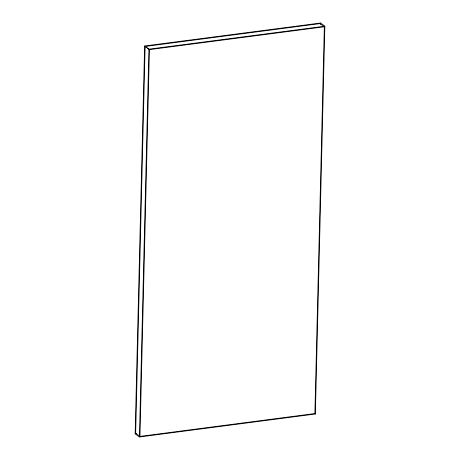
<?xml version="1.0" encoding="UTF-8"?>
<svg xmlns="http://www.w3.org/2000/svg" width="460" height="460" viewBox="0 0 460 460"><rect width="100%" height="100%" fill="white"/><g stroke="black" fill="none" stroke-linecap="round" stroke-linejoin="round"><path stroke-width="0.69" d="M135.131 433.82L144.612 45.977L320.568 23L324.869 26.18L315.387 414.023L139.432 437L135.131 433.82L136.557 433.636M145.13 46.466L135.683 433.199L139.978 436.379L314.87 413.534L324.317 26.801L320.022 23.621L145.13 46.466L149.431 49.64L324.317 26.801M139.432 437L148.913 49.157L144.612 45.977M139.978 436.379L149.431 49.64M320.534 24.437L320.568 23M148.913 49.157L324.869 26.18M314.312 413.229L315.387 414.023"/></g></svg>
